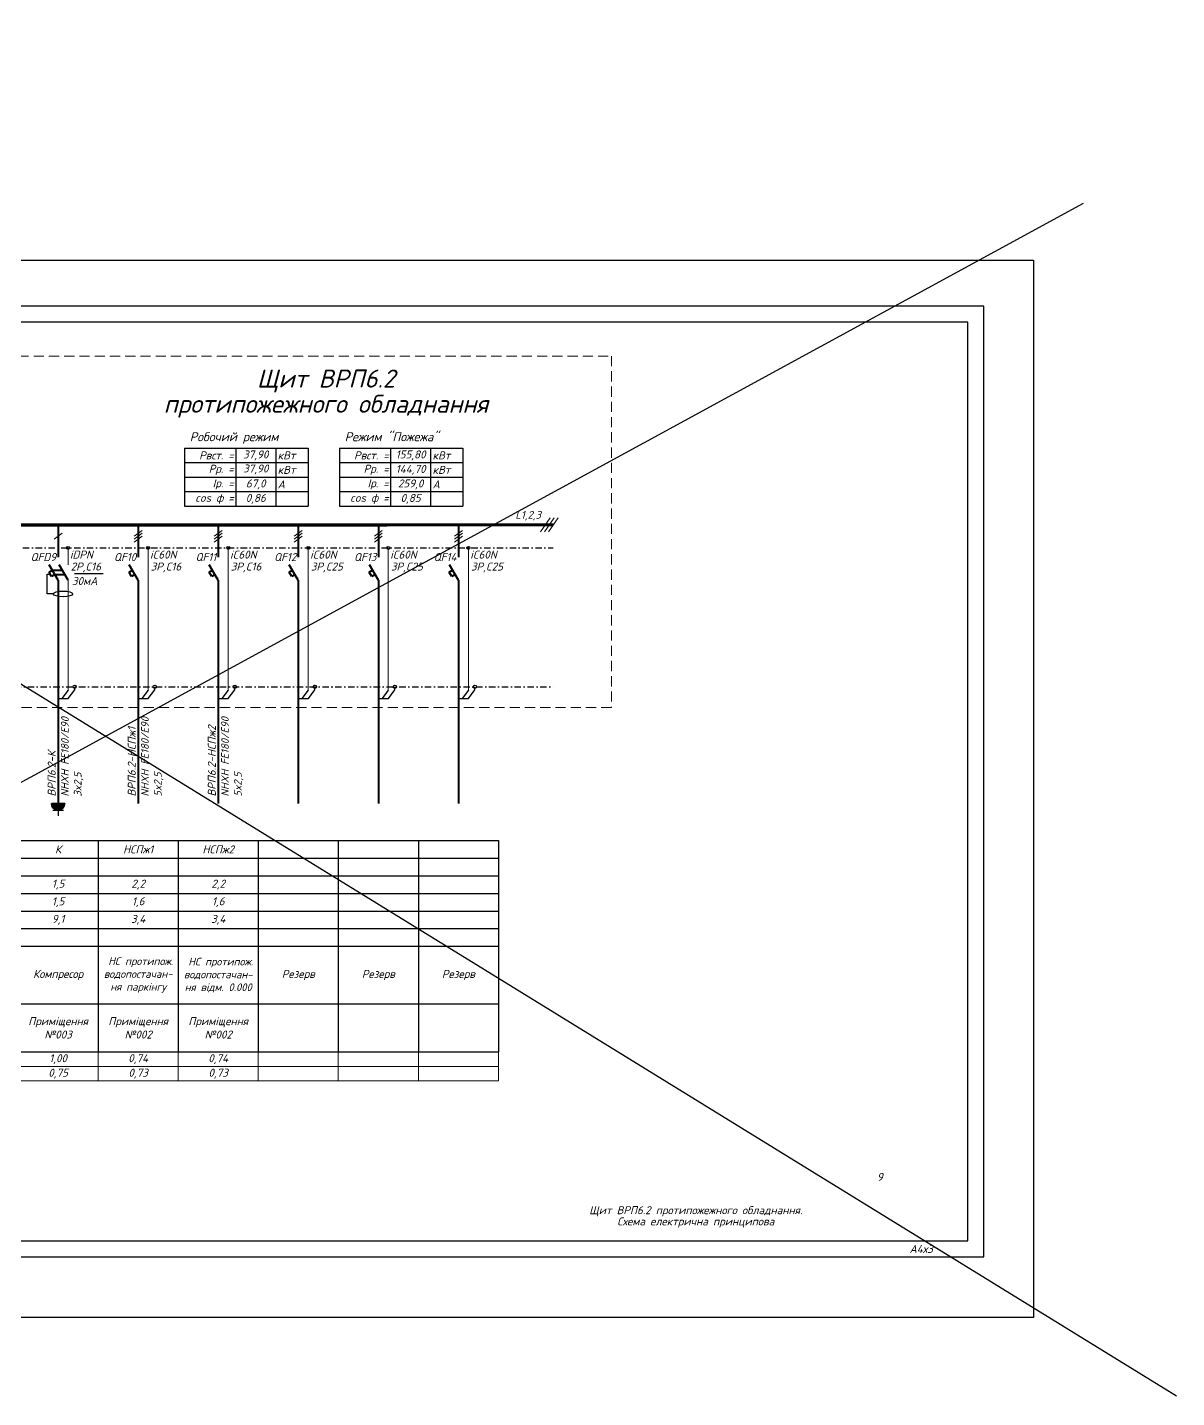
# Model space of a CAD drawing. Header units: millimetres. Extents: x -122434 to 1506205, y -201405 to 386015.
# Drawn here: x 630925 to 666810, y 194990 to 237790 of the extents above; entities that cross this region are included whole.
import ezdxf
from ezdxf.enums import TextEntityAlignment as Align

# ---------------------------------------------------------------- set-up
doc = ezdxf.new("R2010")
doc.units = ezdxf.units.MM
doc.linetypes.add('DASHDOTX2', pattern=[2, 1, -0.5, 0, -0.5])
doc.linetypes.add('DASHED', pattern=[9.525, 6.35, -3.175])
doc.layers.get('Defpoints').update_dxf_attribs({"color": 4})
doc.layers.add('Рамка внешняя', color=4, linetype='Continuous', lineweight=30, plot=False)
doc.layers.add('Схема', color=7, linetype='Continuous')
doc.styles.add('GOST 2.304', font='isocpeui.ttf')
doc.styles.add('ICO', font='isocpeui.ttf')
doc.styles.add('ГОСТ 2.304', font='isocpeui.ttf')
doc.styles.add('СГЕНЕРИР_СТИЛЬ_7', font='isocpeui.ttf')

# ---------------------------------------------------------------- blocks, each defined once
blk = doc.blocks.new('*T30')
at = {"color": 0, "lineweight": -2, "transparency": 16777216}
for p, q in [((0, 0), (4000, 0)), ((0, 0), (0, -6600)), ((4000, 0), (4000, -1650)), ((6500, 0), (6500, -2200)), ((9000, 0), (9000, -1100)), ((11500, 0), (11500, -2200)), ((14000, 0), (14000, -6600)), ((0, -550), (44000, -550)), ((16500, -550), (16500, -3300)), ((19000, -550), (19000, -3300)), ((21500, -550), (21500, -3300)), ((24000, -550), (24000, -3300)), ((26500, -550), (26500, -3300)), ((29000, -550), (29000, -3300)), ((31500, -550), (31500, -3300)), ((34000, -550), (34000, -3300)), ((36500, -550), (36500, -3300)), ((39000, -550), (39000, -1100)), ((41500, -550), (41500, -1100)), ((44000, -550), (44000, -1100)), ((0, -1100), (31500, -1100)), ((0, -1650), (36500, -1650)), ((9000, -1650), (9000, -6600)), ((0, -2200), (4000, -2200)), ((4000, -2200), (4000, -5100)), ((6500, -2200), (9000, -2200)), ((11500, -2200), (36500, -2200)), ((39000, -2200), (39000, -2750)), ((41500, -2200), (41500, -2750)), ((44000, -2200), (44000, -2750)), ((0, -2750), (44000, -2750)), ((6500, -2750), (6500, -6600)), ((11500, -2750), (11500, -6600)), ((0, -3300), (36500, -3300)), ((0, -5100), (4000, -5100)), ((6500, -5100), (9000, -5100)), ((11500, -5100), (31500, -5100)), ((19000, -5100), (19000, -6600)), ((36500, -5100), (44000, -5100)), ((0, -6600), (44000, -6600))]:
    blk.add_line(p, q, dxfattribs=at)
at = {"color": 0, "linetype": 'ByBlock', "lineweight": -2, "transparency": 16777216}
for p, q in [((4000, 0), (44000, 0)), ((16500, 0), (16500, -550)), ((19000, 0), (19000, -550)), ((21500, 0), (21500, -550)), ((24000, 0), (24000, -550)), ((26500, 0), (26500, -550)), ((29000, 0), (29000, -550)), ((31500, 0), (31500, -550)), ((34000, 0), (34000, -550)), ((36500, 0), (36500, -550)), ((39000, 0), (39000, -550)), ((41500, 0), (41500, -550)), ((44000, 0), (44000, -550)), ((9000, -1100), (9000, -1650)), ((31500, -1100), (44000, -1100)), ((39000, -1100), (39000, -2200)), ((41500, -1100), (41500, -2200)), ((44000, -1100), (44000, -2200)), ((4000, -1650), (4000, -2200)), ((36500, -1650), (44000, -1650)), ((4000, -2200), (6500, -2200)), ((6500, -2200), (6500, -2750)), ((9000, -2200), (11500, -2200)), ((11500, -2200), (11500, -2750)), ((36500, -2200), (44000, -2200)), ((39000, -2750), (39000, -6600)), ((41500, -2750), (41500, -6600)), ((44000, -2750), (44000, -6600)), ((16500, -3300), (16500, -6600)), ((19000, -3300), (19000, -5100)), ((21500, -3300), (21500, -6600)), ((24000, -3300), (24000, -6600)), ((26500, -3300), (26500, -6600)), ((29000, -3300), (29000, -6600)), ((31500, -3300), (31500, -6600)), ((34000, -3300), (34000, -6600)), ((36500, -3300), (44000, -3300)), ((36500, -3300), (36500, -6600)), ((4000, -5100), (6500, -5100)), ((4000, -5100), (4000, -6600)), ((9000, -5100), (11500, -5100)), ((31500, -5100), (36500, -5100))]:
    blk.add_line(p, q, dxfattribs=at)
at = {"layer": 'Defpoints', "color": 8, "linetype": 'ByBlock', "lineweight": 0, "transparency": 16777216}
for p, q in [((0, -6600), (0, -7507)), ((4000, -6600), (4000, -7507)), ((6500, -6600), (6500, -7507)), ((9000, -6600), (9000, -7507)), ((11500, -6600), (11500, -7507)), ((14000, -6600), (14000, -7507)), ((16500, -6600), (16500, -7507)), ((19000, -6600), (19000, -7507)), ((21500, -6600), (21500, -7507)), ((24000, -6600), (24000, -7507)), ((26500, -6600), (26500, -7507)), ((29000, -6600), (29000, -7507)), ((31500, -6600), (31500, -7507)), ((34000, -6600), (34000, -7507)), ((36500, -6600), (36500, -7507)), ((39000, -6600), (39000, -7507)), ((41500, -6600), (41500, -7507)), ((44000, -6600), (44000, -7507)), ((0, -7053), (44000, -7053)), ((0, -7507), (44000, -7507))]:
    blk.add_line(p, q, dxfattribs=at)
at = {"color": 0, "transparency": 16777216, "attachment_point": 5}
for s, insert, char_height, width, style in [('Номер по плану', (2000, -275), 250, 3880, 'ГОСТ 2.304'), ('{\\T0.95;ЩМУ-ДВ1}', (5250, -275), 250, 2380, 'ГОСТ 2.304'), ('{\\T0.95;ЩМУ-ДВ5}', (10250, -275), 250, 2380, 'ГОСТ 2.304'), (' ЩАОп', (17750, -275), 250, 2380, 'ГОСТ 2.304'), ('АК1-с1', (20250, -275), 250, 2380, 'ГОСТ 2.304'), ('АК1-с2', (22750, -275), 250, 2380, 'ГОСТ 2.304'), ('Д', (25250, -275), 250, 2380, 'ГОСТ 2.304'), ('Ж', (27750, -275), 250, 2380, 'ГОСТ 2.304'), ('К', (30250, -275), 250, 2380, 'ГОСТ 2.304'), ('{\\C256;НСПж1}', (32750, -275), 250, 2380, 'ГОСТ 2.304'), ('{\\C256;НСПж2}', (35250, -275), 250, 2380, 'ГОСТ 2.304'), ('Тип', (2000, -825), 250, 3880, 'ГОСТ 2.304'), ('Рвст., кВт', (2000, -1375), 250, 3880, 'ГОСТ 2.304'), ('55,0', (5250, -1375), 250, 2380, 'ГОСТ 2.304'), ('55,0', (10250, -1375), 250, 2380, 'ГОСТ 2.304'), ('2,2', (17750, -1375), 250, 2380, 'ГОСТ 2.304'), ('11,1', (20250, -1375), 250, 2380, 'ГОСТ 2.304'), ('11,1', (22750, -1375), 250, 2380, 'ГОСТ 2.304'), ('1,1', (25250, -1375), 250, 2380, 'ГОСТ 2.304'), ('1,1', (27750, -1375), 250, 2380, 'ГОСТ 2.304'), ('1,5', (30250, -1375), 250, 2380, 'ГОСТ 2.304'), ('2,2', (32750, -1375), 250, 2380, 'ГОСТ 2.304'), ('2,2', (35250, -1375), 250, 2380, 'ГОСТ 2.304'), ('Рр., кВт', (2000, -1925), 250, 3880, 'ГОСТ 2.304'), ('55,0', (5250, -1925), 250, 2380, 'ГОСТ 2.304'), ('55,0', (10250, -1925), 250, 2380, 'ГОСТ 2.304'), ('2,2', (17750, -1925), 250, 2380, 'ГОСТ 2.304'), ('11,1', (20250, -1925), 250, 2380, 'GOST 2.304'), ('11,1', (22750, -1925), 250, 2380, 'GOST 2.304'), ('1,1', (25250, -1925), 250, 2380, 'GOST 2.304'), ('1,1', (27750, -1925), 250, 2380, 'GOST 2.304'), ('1,5', (30250, -1925), 250, 2380, 'GOST 2.304'), ('1,6', (32750, -1925), 250, 2380, 'GOST 2.304'), ('1,6', (35250, -1925), 250, 2380, 'GOST 2.304'), ('Іном.', (2000, -2475), 250, 3880, 'ГОСТ 2.304'), ('107,0', (5250, -2475), 250, 2380, 'ГОСТ 2.304'), ('107,0', (10250, -2475), 250, 2380, 'ГОСТ 2.304'), ('3,7', (17750, -2475), 250, 2380, 'ГОСТ 2.304'), ('19,9', (20250, -2475), 250, 2380, 'ГОСТ 2.304'), ('19,9', (22750, -2475), 250, 2380, 'ГОСТ 2.304'), ('6,7', (25250, -2475), 250, 2380, 'ГОСТ 2.304'), ('6,7', (27750, -2475), 250, 2380, 'ГОСТ 2.304'), ('9,1', (30250, -2475), 250, 2380, 'ГОСТ 2.304'), ('3,4', (32750, -2475), 250, 2380, 'ГОСТ 2.304'), ('3,4', (35250, -2475), 250, 2380, 'ГОСТ 2.304'), ('Іп', (2000, -3025), 250, 3880, 'ГОСТ 2.304'), ('{\\T0.95;\\C7;Найменування обладнання за планом}', (2000, -4200), 250, 3880, 'ГОСТ 2.304'), ('{\\T0.95;Щит аварійного освітлення автостоянки}', (17750, -4200), 250, 2380, 'ГОСТ 2.304'), ('Щит керу- вання АК1 (НС, ввід 1)', (20250, -4200), 250, 2380, 'ГОСТ 2.304'), ('Щит керу- вання АК1 (НС, ввід 2)', (22750, -4200), 250, 2380, 'ГОСТ 2.304'), (' НС протипож. водопостачан- ня паркінгу', (32750, -4200), 240, 2480, 'ГОСТ 2.304'), (' НС протипож. водопостачан- ня відм. 0.000', (35250, -4200), 240, 2480, 'ГОСТ 2.304'), ('{\\T0.95;ЩМУ ДВ1}', (5250, -4200), 250, 2380, 'ГОСТ 2.304'), ('{\\T0.95;ДВ1}', (7750, -4200), 250, 2380, 'ГОСТ 2.304'), ('{\\T0.95;ЩМУ ДВ5}', (10250, -4200), 250, 2380, 'ГОСТ 2.304'), ('{\\T0.95;ДВ5}', (12750, -4200), 250, 2380, 'ГОСТ 2.304'), ('Резерв', (15250, -4200), 250, 2380, 'ГОСТ 2.304'), ('Дренажний насос', (25250, -4200), 250, 2380, 'ГОСТ 2.304'), ('Жокей насос', (27750, -4200), 250, 2380, 'ГОСТ 2.304'), ('Компресор', (30250, -4200), 250, 2380, 'ГОСТ 2.304'), ('Резерв', (37750, -4200), 250, 2380, 'ГОСТ 2.304'), ('Резерв', (40250, -4200), 250, 2380, 'ГОСТ 2.304'), ('Резерв', (42750, -4200), 250, 2380, 'ГОСТ 2.304'), ('Електро- щитова №004', (5250, -5850), 250, 2380, 'ГОСТ 2.304'), ('Покрівля в осях Г-5', (7750, -5850), 250, 2380, 'ГОСТ 2.304'), ('Електро- щитова №004', (10250, -5850), 250, 2380, 'ГОСТ 2.304'), ('Покрівля в осях Г-5', (12750, -5850), 250, 2380, 'ГОСТ 2.304'), ('Електро- щитова №004', (17750, -5850), 250, 2380, 'ГОСТ 2.304'), ('Приміщення №003', (20250, -5850), 250, 2380, 'ГОСТ 2.304'), ('Приміщення №003', (22750, -5850), 250, 2380, 'ГОСТ 2.304'), ('Приміщення №003', (25250, -5850), 250, 2380, 'ГОСТ 2.304'), ('Приміщення №003', (27750, -5850), 250, 2380, 'ГОСТ 2.304'), ('Приміщення №003', (30250, -5850), 250, 2380, 'ГОСТ 2.304'), ('Приміщення №002', (32750, -5850), 250, 2380, 'ГОСТ 2.304'), ('Приміщення №002', (35250, -5850), 250, 2380, 'ГОСТ 2.304'), ('Місце встановлення', (2000, -5850), 250, 3880, 'ГОСТ 2.304')]:
    blk.add_mtext(s, dxfattribs=dict(at, insert=insert, char_height=char_height, width=width, style=style))
at = {"color": 7, "true_color": 0xffffff, "transparency": 16777216, "char_height": 250, "attachment_point": 5, "style": 'ГОСТ 2.304'}
for s, insert, width in [('Кп', (2000, -6827), 3880), ('1,00', (5250, -6827), 2380), ('1,00', (10250, -6827), 2380), ('1,00', (17750, -6827), 2380), ('1,00', (20250, -6827), 2380), ('1,00', (22750, -6827), 2380), ('1,00', (25250, -6827), 2380), ('1,00', (27750, -6827), 2380), ('1,00', (30250, -6827), 2380), ('0,74', (32750, -6827), 2380), ('0,74', (35250, -6827), 2380), ('cos ф', (2000, -7280), 3880), ('0,85', (5250, -7280), 2380), ('0,85', (10250, -7280), 2380), ('0,90', (17750, -7280), 2380), ('0,85', (20250, -7280), 2380), ('0,85', (22750, -7280), 2380), ('0,75', (25250, -7280), 2380), ('0,75', (27750, -7280), 2380), ('0,75', (30250, -7280), 2380), ('0,73', (32750, -7280), 2380), ('0,73', (35250, -7280), 2380)]:
    blk.add_mtext(s, dxfattribs=dict(at, insert=insert, width=width))
blk = doc.blocks.new('*T31')
at = {"color": 0, "lineweight": -2, "transparency": 16777216}
for p, q in [((0, 0), (1600, 0)), ((0, 0), (0, -1813)), ((2850, 0), (3860, 0)), ((3860, 0), (3860, -1813)), ((0, -453), (3860, -453)), ((0, -907), (3860, -907)), ((1600, -907), (1600, -1360)), ((2850, -907), (2850, -1813)), ((0, -1360), (1600, -1360)), ((2850, -1360), (3860, -1360)), ((0, -1813), (3860, -1813))]:
    blk.add_line(p, q, dxfattribs=at)
at = {"color": 0, "linetype": 'ByBlock', "lineweight": -2, "transparency": 16777216}
for p, q in [((1600, 0), (2850, 0)), ((1600, 0), (1600, -907)), ((2850, 0), (2850, -907)), ((1600, -1360), (2850, -1360)), ((1600, -1360), (1600, -1813))]:
    blk.add_line(p, q, dxfattribs=at)
at = {"color": 0, "transparency": 16777216, "char_height": 250, "style": 'ГОСТ 2.304'}
for s, insert, width, attachment_point in [('Рвст. =', (1540, -227), 1480, 6), ('155,80', (2225, -227), 1130, 5), ('кВт', (2910, -227), 890, 4), ('Рр. =', (1540, -680), 1480, 6), ('144,70', (2225, -680), 1130, 5), ('кВт', (2910, -680), 890, 4), ('Ір. =', (1540, -1133), 1480, 6), ('259,0', (2225, -1133), 1130, 5), ('А', (2910, -1133), 890, 4), ('cos ф =', (1540, -1587), 1480, 6), ('0,85', (2225, -1587), 1130, 5)]:
    blk.add_mtext(s, dxfattribs=dict(at, insert=insert, width=width, attachment_point=attachment_point))
blk = doc.blocks.new('*T32')
at = {"color": 0, "lineweight": -2, "transparency": 16777216}
for p, q in [((0, 0), (1600, 0)), ((0, 0), (0, -1813)), ((2850, 0), (3860, 0)), ((3860, 0), (3860, -1813)), ((0, -453), (3860, -453)), ((0, -907), (3860, -907)), ((1600, -907), (1600, -1360)), ((2850, -907), (2850, -1813)), ((0, -1360), (1600, -1360)), ((2850, -1360), (3860, -1360)), ((0, -1813), (3860, -1813))]:
    blk.add_line(p, q, dxfattribs=at)
at = {"color": 0, "linetype": 'ByBlock', "lineweight": -2, "transparency": 16777216}
for p, q in [((1600, 0), (2850, 0)), ((1600, 0), (1600, -907)), ((2850, 0), (2850, -907)), ((1600, -1360), (2850, -1360)), ((1600, -1360), (1600, -1813))]:
    blk.add_line(p, q, dxfattribs=at)
at = {"color": 0, "transparency": 16777216, "char_height": 250, "style": 'ГОСТ 2.304'}
for s, insert, width, attachment_point in [('Рвст. =', (1540, -227), 1480, 6), ('37,90', (2225, -227), 1130, 5), ('кВт', (2910, -227), 890, 4), ('Рр. =', (1540, -680), 1480, 6), ('37,90', (2225, -513), 1130, 2), ('кВт', (2910, -680), 890, 4), ('Ір. =', (1540, -1133), 1480, 6), ('67,0', (2225, -1133), 1130, 5), ('А', (2910, -1133), 890, 4), ('cos ф =', (1540, -1587), 1480, 6), ('0,86', (2225, -1587), 1130, 5)]:
    blk.add_mtext(s, dxfattribs=dict(at, insert=insert, width=width, attachment_point=attachment_point))
blk = doc.blocks.new('*U159')
at = {"color": 0, "lineweight": 40}
for p, q in [((0, 0), (0, -1005)), ((0, -1720), (-280, -1240)), ((311, -1720), (31, -1240)), ((-284, -1468), (-180, -1408)), ((-204, -1607), (-284, -1468)), ((-100, -1547), (-204, -1607)), ((-181, -1409), (130, -1409)), ((-100, -1547), (210, -1547))]:
    blk.add_line(p, q, dxfattribs=at)
at = {"color": 0, "lineweight": 13}
blk.add_line((-124, -441), (124, -256), dxfattribs=at)
at = {"color": 0, "lineweight": 9}
for p, q in [((311, -711), (311, -1240)), ((311, -2461), (311, -1720)), ((311, -2941), (311, -2461)), ((311, -5151), (311, -2941))]:
    blk.add_line(p, q, dxfattribs=at)
blk.add_line((516, -1512), (1402, -1512))
at = {"lineweight": 40}
for p, q in [((0, -1720), (0, -2226)), ((0, -2226), (0, -2941)), ((0, -2941), (0, -4529))]:
    blk.add_line(p, q, dxfattribs=at)
at = {"color": 0}
blk.add_lwpolyline([(-151, -2149), (-346, -2149), (-346, -1537), (-244, -1537)], dxfattribs=at)
blk.add_circle((311, -711), 46.3, dxfattribs=at)
blk.add_ellipse((153, -2149), major_axis=(-304, 0), ratio=0.29336, dxfattribs=at)
at = {"color": 0, "lineweight": 40}
blk.add_point((-37, -1659), dxfattribs=at)
at = {"lineweight": 50, "style": 'ГОСТ 2.304'}
for tag, p in [('ТYPE', (369, -1046)), ('CURRENT', (391, -1419)), ('D_CURRENT', (432, -1871))]:
    blk.add_attdef(tag, p, '', height=250, dxfattribs=at)
at = {"style": 'ГОСТ 2.304'}
blk.add_attdef('QF', text='', height=250, dxfattribs=at).set_placement((-61, -997), align=Align.MIDDLE_RIGHT)
blk = doc.blocks.new('*U160')
at = {"color": 0, "lineweight": 40}
for p, q in [((0, 0), (0, -1005)), ((0, -1720), (-280, -1240)), ((-284, -1468), (-180, -1408)), ((-204, -1607), (-284, -1468)), ((-100, -1547), (-204, -1607))]:
    blk.add_line(p, q, dxfattribs=at)
at = {"color": 0, "lineweight": 13}
for p, q in [((-124, -348), (124, -163)), ((-124, -441), (124, -256)), ((-124, -533), (124, -348))]:
    blk.add_line(p, q, dxfattribs=at)
at = {"color": 0, "lineweight": 9}
for p, q in [((311, -711), (311, -1240)), ((311, -1240), (311, -1720)), ((311, -2461), (311, -1720)), ((311, -2941), (311, -2461)), ((311, -5151), (311, -2941))]:
    blk.add_line(p, q, dxfattribs=at)
at = {"lineweight": 40}
for p, q in [((0, -1720), (0, -2226)), ((0, -2226), (0, -2941)), ((0, -2941), (0, -4529))]:
    blk.add_line(p, q, dxfattribs=at)
at = {"color": 0}
blk.add_circle((311, -711), 46.3, dxfattribs=at)
at = {"color": 0, "lineweight": 40}
blk.add_point((-37, -1659), dxfattribs=at)
at = {"lineweight": 50, "style": 'ГОСТ 2.304'}
for tag, p in [('ТYPE', (369, -1046)), ('CURRENT', (391, -1419))]:
    blk.add_attdef(tag, p, '', height=250, dxfattribs=at)
at = {"style": 'ГОСТ 2.304'}
blk.add_attdef('QF', text='', height=250, dxfattribs=at).set_placement((-61, -997), align=Align.MIDDLE_RIGHT)
blk = doc.blocks.new('*U4')
h = blk.add_hatch(color=256)
h.dxf.hatch_style = 1
h.paths.add_polyline_path([(175, 0, 1), (-175, 0)])
at = {"color": 0, "linetype": 'Continuous', "lineweight": 30}
for p, q in [((175, 0), (-175, 0)), ((140, 175), (-140, 175)), ((0, 175), (0, 315)), ((0, 175), (0, 315)), ((0, 175), (0, 315))]:
    blk.add_line(p, q, dxfattribs=at)
blk.add_arc((0, 0), 175, 0, 180, dxfattribs=at)
blk = doc.blocks.new('Рамка А4х3')
at = {"lineweight": 40}
for p, q in [((4.94, 90), (4.94, 155)), ((4.94, 155), (19.94, 155)), ((9.94, 155), (9.94, 90)), ((9.94, 145), (19.94, 145)), ((9.94, 130), (19.94, 130)), ((9.94, 110), (19.94, 110)), ((19.94, 90), (4.94, 90))]:
    blk.add_line(p, q, dxfattribs=at)
at = {"lineweight": 25}
blk.add_line((14.94, 90), (14.94, 155), dxfattribs=at)
at = {"linetype": 'Continuous', "lineweight": 60}
for p, q in [((8, 5), (8, 90)), ((8, 90), (20, 90)), ((8, 90), (20, 90)), ((13, 5), (13, 90)), ((8, 65), (20, 65)), ((8, 30), (20, 30)), ((20, 5), (8, 5))]:
    blk.add_line(p, q, dxfattribs=at)
at = {"lineweight": 30, "ltscale": 100}
blk.add_lwpolyline([(20, 5), (625, 5), (625, 292), (20, 292)], close=True, dxfattribs=at)
at = {"layer": 'Рамка внешняя', "ltscale": 100}
blk.add_lwpolyline([(0, 0), (630, 0), (630, 297), (0, 297)], close=True, dxfattribs=at)
at = {"linetype": 'Continuous', "lineweight": 25, "style": 'СГЕНЕРИР_СТИЛЬ_7'}
for s, width, p in [('Погоджено', 0.8, (7.44, 101.27)), ('Зам. інв. №', 0.8, (10.5, 77.5)), ('Інв. № ор.', 0.7, (10.5, 17.5))]:
    blk.add_text(s, height=3, rotation=90, dxfattribs=dict(at, width=width)).set_placement(p, align=Align.MIDDLE_CENTER)
blk.add_text('Підпис і дата', height=3, rotation=90, dxfattribs=at).set_placement((10.5, 47.5), align=Align.MIDDLE_CENTER)
at = {"layer": 'Схема', "linetype": 'Continuous', "style": 'ГОСТ 2.304'}
blk.add_text('А4х3', height=2.5, dxfattribs=at).set_placement((606.77, 1.24))

msp = doc.modelspace()

# ---------------------------------------------------------------- linework, layer by layer
at = {"lineweight": 15, "ltscale": 200}
for p, q in [((647251, 222469, 0), (646946, 222033, 0)), ((647376, 222469, 0), (647070, 222033, 0)), ((647500, 222469, 0), (647194, 222033, 0))]:
    msp.add_line(p, q, dxfattribs=at)
at = {"color": 0, "linetype": 'DASHDOTX2', "ltscale": 200}
for p, q in [((606376, 221532, 0), (647347, 221532, 0)), ((606528, 217193, 0), (647347, 217193, 0))]:
    msp.add_line(p, q, dxfattribs=at)
at = {"lineweight": 40, "ltscale": 200}
for p, q in [((631884, 217714, 0), (631884, 213544, 0)), ((634384, 217714, 0), (634384, 213544, 0)), ((636884, 217714, 0), (636884, 213544, 0)), ((639384, 217714, 0), (639384, 213544, 0)), ((641884, 217714, 0), (641884, 213544, 0)), ((644384, 217714, 0), (644384, 213544, 0))]:
    msp.add_line(p, q, dxfattribs=at)
at = {"color": 0, "ltscale": 200}
for p, q in [((632195, 217092, 0), (631998, 216832, 0)), ((632199, 216832, 0), (632401, 217093, 0)), ((632401, 217093, 0), (632401, 217193, 0)), ((634695, 217092, 0), (634498, 216832, 0)), ((634699, 216832, 0), (634901, 217093, 0)), ((634901, 217093, 0), (634901, 217193, 0)), ((637195, 217092, 0), (636998, 216832, 0)), ((637199, 216832, 0), (637401, 217093, 0)), ((637401, 217093, 0), (637401, 217193, 0)), ((631875, 216832, 0), (632199, 216832, 0)), ((634375, 216832, 0), (634699, 216832, 0)), ((636875, 216832, 0), (637199, 216832, 0))]:
    msp.add_line(p, q, dxfattribs=at)
at = {"ltscale": 200}
for p, q in [((639695, 217092, 0), (639498, 216832, 0)), ((639699, 216832, 0), (639901, 217093, 0)), ((639901, 217093, 0), (639901, 217193, 0)), ((642195, 217092, 0), (641998, 216832, 0)), ((642199, 216832, 0), (642401, 217093, 0)), ((642401, 217093, 0), (642401, 217193, 0)), ((644695, 217092, 0), (644498, 216832, 0)), ((644699, 216832, 0), (644901, 217093, 0)), ((644901, 217093, 0), (644901, 217193, 0)), ((639375, 216832, 0), (639699, 216832, 0)), ((641875, 216832, 0), (642199, 216832, 0)), ((644375, 216832, 0), (644699, 216832, 0))]:
    msp.add_line(p, q, dxfattribs=at)
at = {"color": 1}
for points in [[(597440, 237790), (666810, 195050)], [(595480, 194990), (663900, 232300)]]:
    msp.add_lwpolyline(points, dxfattribs=at)
at = {"color": 3}
msp.add_lwpolyline([(596361, 230519), (662346, 230519), (662346, 197494), (596361, 197494)], close=True, dxfattribs=at)
at = {"linetype": 'DASHED', "lineweight": 18, "ltscale": 50, "elevation": 0}
msp.add_lwpolyline([(605881, 227524), (649160, 227524), (649160, 216544), (605881, 216544)], close=True, dxfattribs=at)
at = {"color": 0, "lineweight": 40, "ltscale": 50, "const_width": 100, "elevation": 0}
msp.add_lwpolyline([(606383, 222243), (647347, 222251)], dxfattribs=at)
at = {"color": 0}
for centre in [(632401, 217193, 0), (634901, 217193, 0), (637401, 217193, 0)]:
    msp.add_circle(centre, 51.8, dxfattribs=at)
for centre in [(639901, 217193, 0), (642401, 217193, 0), (644901, 217193, 0)]:
    msp.add_circle(centre, 51.8)

# ---------------------------------------------------------------- block references
at = {"xscale": 100, "yscale": 100, "zscale": 100}
msp.add_blockref('Рамка А4х3', (597795, 199385), dxfattribs=at)
for name, p in [('*T32', (635830, 224649, 0)), ('*T31', (640667, 224649, 0)), ('*T30', (601634, 212389, 0))]:
    msp.add_blockref(name, p)
at = {"lineweight": 50}
for name, p, values in [('*U159', (631884, 222243, 0), {'QF': 'QFD9', 'ТYPE': 'iDPN', 'CURRENT': '2P,C16', 'D_CURRENT': '30мА'}), ('*U160', (634384, 222243, 0), {'QF': 'QF10', 'ТYPE': 'iC60N', 'CURRENT': '3P,C16'}), ('*U160', (636884, 222243, 0), {'QF': 'QF11', 'ТYPE': 'iC60N', 'CURRENT': '3P,C16'}), ('*U160', (639384, 222243, 0), {'QF': 'QF12', 'ТYPE': 'iC60N', 'CURRENT': '3P,C25'}), ('*U160', (641884, 222243, 0), {'QF': 'QF13', 'ТYPE': 'iC60N', 'CURRENT': '3P,C25'}), ('*U160', (644384, 222243, 0), {'QF': 'QF14', 'ТYPE': 'iC60N', 'CURRENT': '3P,C25'})]:
    msp.add_blockref(name, p, dxfattribs=at).add_auto_attribs(values)
at = {"xscale": -1.2, "yscale": 1.2, "zscale": 1.2, "rotation": 180}
msp.add_blockref('*U4', (631884, 213544, 0), dxfattribs=at)

# ---------------------------------------------------------------- texts
at = {"lineweight": 40, "style": 'ГОСТ 2.304'}
for s, p in [('Робочий режим', (635994, 224863, 0)), ('Режим "Пожежа"', (640832, 224863, 0))]:
    msp.add_text(s, height=281.25, dxfattribs=at).set_placement(p)
at = {"color": 0, "lineweight": 9, "style": 'ICO'}
msp.add_text('L1,2,3', height=243.1, dxfattribs=at).set_placement((646162, 222444, 0))
at = {"color": 0, "lineweight": 40, "insert": (640247, 226351, 0), "char_height": 562.5, "width": 12154.15, "attachment_point": 5, "line_spacing_factor": 0.84, "style": 'ГОСТ 2.304'}
msp.add_mtext('Щит ВРП6.2\\Pпротипожежного обладнання{\\C7; }', dxfattribs=at)
at = {"color": 2, "linetype": 'Continuous', "char_height": 250, "width": 4000, "attachment_point": 4, "rotation": 90, "style": 'ГОСТ 2.304'}
for s, insert in [('{\\C256;ВРП6.2-К\\P\\H0.95833x;NHXH FE180/E90\\P3x2,5}', (632115, 213765, 0)), ('{\\C256;ВРП6.2-НСПж1\\P\\H0.95833x;NHXH FE180/E90\\P5x2,5}', (634615, 213765, 0)), ('{\\C256;ВРП6.2-НСПж2\\P\\H0.95833x;NHXH FE180/E90\\P5x2,5}', (637115, 213765, 0))]:
    msp.add_mtext(s, dxfattribs=dict(at, insert=insert))
at = {"linetype": 'Continuous', "lineweight": 25, "char_height": 250, "attachment_point": 5, "line_spacing_factor": 0.84, "style": 'GOST 2.304'}
for s, insert, width in [('{\\C7;9}', (657545, 201885), 1518.78), ('Щит ВРП6.2 протипожежного обладнання. \\PСхема електрична принципова', (651795, 200635), 7000)]:
    msp.add_mtext(s, dxfattribs=dict(at, insert=insert, width=width))

doc.saveas('drawing.dxf')
